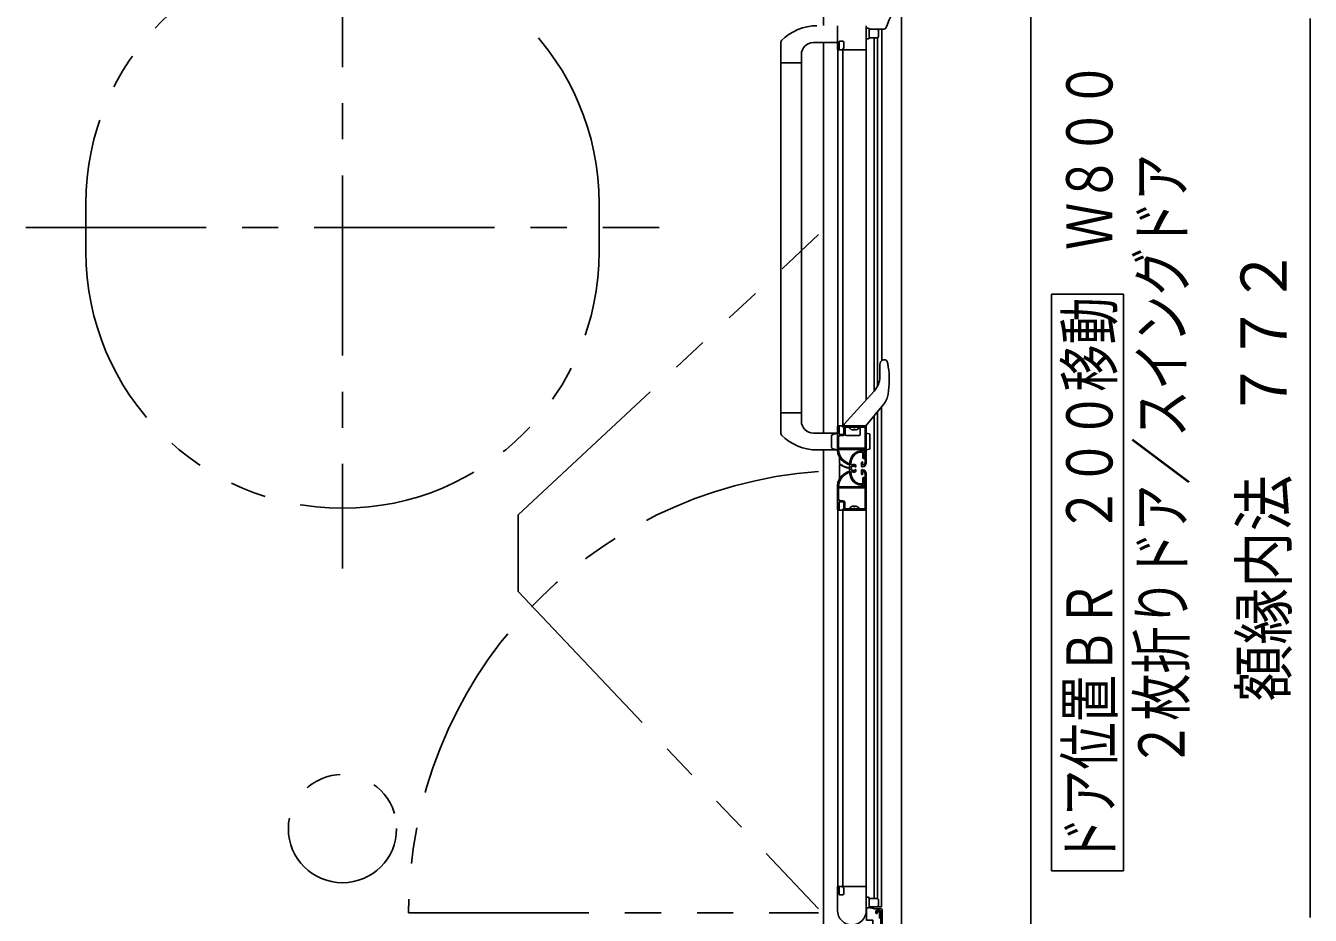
# Model space of a CAD drawing. Units: millimetres on the paper. Extents: x -305 to 305, y -152 to 152.
# Drawn here: x -156.6 to -103.2, y -2.8 to 34.2 of the extents above; entities that cross this region are included whole.
import ezdxf
from ezdxf.enums import TextEntityAlignment as Align

# ---------------------------------------------------------------- set-up
doc = ezdxf.new("R2010")
doc.units = ezdxf.units.MM
doc.linetypes.add('USER1', pattern=[12, 7.5, -1.5, 1.5, -1.5])
doc.linetypes.add('USER2', pattern=[15, 7.5, -1.5, 1.5, -1.5, 1.5, -1.5])
doc.layers.add('0-0_0', color=7, linetype='Continuous', lineweight=25)
doc.layers.add('0-1_VIEW0001', color=7, linetype='Continuous', lineweight=25)
doc.styles.add('ＭＳ ゴシック', font='')
doc.styles.get('ＭＳ ゴシック').set_extended_font_data('MS Gothic')

msp = doc.modelspace()

# ---------------------------------------------------------------- linework, layer by layer
at = {"layer": '0-0_0'}
msp.add_line((-103.184, -2.859), (-103.184, 34.541), dxfattribs=at)
at = {"layer": '0-1_VIEW0001', "linetype": 'USER1'}
for p, q in [((-143.434, 40.015), (-143.434, 11.666)), ((-156.609, 25.84), (-130.259, 25.84))]:
    msp.add_line(p, q, dxfattribs=at)
at = {"layer": '0-1_VIEW0001'}
for p, q in [((-114.809, -4.458), (-114.809, 36.141)), ((-122.849, 34.24), (-122.849, 33.255)), ((-121.649, 34.24), (-121.649, 18.678)), ((-120.806, 34.199), (-120.806, 34.199)), ((-121.649, 34.14), (-121.574, 34.14)), ((-121.574, 33.69), (-121.649, 33.69)), ((-121.524, 33.74), (-121.524, 34.09)), ((-121.199, 34.09), (-121.524, 34.09)), ((-121.199, 33.74), (-121.524, 33.74)), ((-121.324, 19.033), (-121.324, 33.74)), ((-121.052, 34.09), (-121.234, 34.09)), ((-121.184, 19.233), (-121.184, 33.74)), ((-121.149, 34.04), (-121.149, 33.79)), ((-120.953, 34.09), (-121.052, 34.09)), ((-121.007, 20.318), (-121.007, 34.09)), ((-125.199, 33.55), (-125.199, 17.28)), ((-122.849, 33.54), (-123.849, 33.54)), ((-123.434, 33.541), (-123.434, 17.291)), ((-122.834, 33.24), (-121.649, 33.24)), ((-122.834, 17.59), (-122.834, 33.24)), ((-122.834, 33.24), (-122.807, 33.24)), ((-122.794, 33.248), (-122.786, 33.262)), ((-122.784, 33.27), (-122.784, 33.565)), ((-122.759, 33.59), (-122.634, 33.59)), ((-122.624, 33.275), (-122.624, 33.27)), ((-122.624, 33.24), (-122.624, 17.59)), ((-122.622, 33.262), (-122.613, 33.248)), ((-122.6, 33.24), (-121.659, 33.24)), ((-122.584, 33.54), (-122.584, 33.315)), ((-124.349, 32.69), (-125.199, 32.69)), ((-124.349, 33.04), (-124.349, 17.79)), ((-110.954, 23.079), (-113.954, 23.079)), ((-113.954, -0.921), (-113.954, 23.079)), ((-110.954, -0.921), (-110.954, 23.079)), ((-120.943, 20.341), (-120.869, 20.341)), ((-121.09, 20.085), (-121.09, 20.085)), ((-121.089, 19.628), (-121.09, 20.041)), ((-120.757, 20.184), (-120.799, 20.293)), ((-120.753, 20.171), (-120.757, 20.184)), ((-120.733, 20.05), (-120.738, 20.05)), ((-122.443, 17.808), (-121.316, 19.041)), ((-120.746, 18.914), (-120.741, 18.914)), ((-120.935, 18.487), (-121.674, 17.591)), ((-121.187, -2.06), (-121.187, 18.188)), ((-121.011, -2.41), (-121.011, 18.402)), ((-120.938, 18.489), (-120.935, 18.487)), ((-124.349, 18.141), (-125.199, 18.141)), ((-122.574, 17.591), (-122.574, 17.646)), ((-122.561, 17.68), (-122.443, 17.808)), ((-121.327, -2.06), (-121.327, 18.018)), ((-122.849, 17.291), (-123.849, 17.291)), ((-123.099, 16.716), (-123.099, 17.167)), ((-122.849, 17.291), (-123.043, 17.239)), ((-122.849, 17.575), (-122.849, 16.591)), ((-122.807, 17.59), (-122.834, 17.59)), ((-121.659, 17.59), (-122.834, 17.59)), ((-122.804, 17.125), (-122.804, 16.675)), ((-122.786, 17.569), (-122.794, 17.583)), ((-122.784, 17.265), (-122.784, 17.561)), ((-122.634, 17.24), (-122.759, 17.24)), ((-122.614, 17.2), (-122.729, 17.2)), ((-122.624, 17.561), (-122.624, 17.555)), ((-122.613, 17.583), (-122.622, 17.569)), ((-122.584, 17.515), (-122.584, 17.29)), ((-122.539, 17.525), (-122.539, 17.275)), ((-122.524, 17.241), (-122.524, 17.59)), ((-121.709, 17.54), (-122.524, 17.54)), ((-122.474, 17.191), (-121.949, 17.191)), ((-122.17, 17.416), (-122.17, 17.46)), ((-121.941, 17.541), (-121.941, 17.576)), ((-121.899, 17.59), (-121.899, 17.241)), ((-121.699, 16.67), (-121.699, 17.53)), ((-121.649, 17.541), (-121.649, 17.58)), ((-121.649, 16.045), (-121.649, 17.57)), ((-121.649, 17.291), (-121.525, 17.258)), ((-121.499, 16.658), (-121.499, 17.224)), ((-123.701, 16.591), (-122.849, 16.591)), ((-123.434, 16.591), (-123.434, -14.01)), ((-123.434, 16.591), (-123.434, -14.134)), ((-123.434, 16.591), (-123.434, -3.285)), ((-122.849, 16.591), (-123.043, 16.643)), ((-122.804, 16.589), (-122.804, 16.6)), ((-122.789, 16.66), (-121.709, 16.66)), ((-122.789, 16.615), (-121.714, 16.615)), ((-121.803, 16.57), (-121.723, 16.57)), ((-121.699, 16.6), (-121.699, 16.06)), ((-121.644, 16.592), (-121.525, 16.624)), ((-122.769, 16.291), (-122.769, 16.059)), ((-122.549, 16.07), (-122.419, 15.995)), ((-122.425, 16.05), (-122.526, 16.109)), ((-122.343, 15.65), (-122.343, 16.03)), ((-122.293, 16.03), (-122.293, 16.005)), ((-122.293, 16.03), (-122.293, 16.024)), ((-121.813, 16.495), (-121.955, 16.495)), ((-121.854, 16.067), (-121.854, 15.915)), ((-121.804, 15.985), (-121.804, 16.037)), ((-121.798, 16.255), (-121.798, 16.48)), ((-121.728, 16.24), (-121.783, 16.24)), ((-121.748, 16.505), (-121.748, 16.305)), ((-121.723, 16.52), (-121.733, 16.52)), ((-121.733, 16.29), (-121.728, 16.29)), ((-121.713, 16.275), (-121.713, 16.255)), ((-121.708, 16.555), (-121.708, 16.535)), ((-122.769, 15.39), (-122.769, 15.841)), ((-122.758, 15.872), (-122.758, 15.978)), ((-122.549, 15.611), (-122.419, 15.686)), ((-122.425, 15.631), (-122.526, 15.572)), ((-122.413, 15.996), (-122.364, 15.996)), ((-122.413, 15.685), (-122.364, 15.685)), ((-122.349, 15.98), (-122.349, 15.864)), ((-122.349, 15.7), (-122.349, 15.819)), ((-122.293, 16.024), (-122.292, 15.994)), ((-122.293, 15.666), (-122.293, 15.65)), ((-122.293, 15.666), (-122.293, 15.652)), ((-122.098, 15.888), (-122.105, 15.888)), ((-122.105, 15.773), (-122.098, 15.773)), ((-122.078, 15.95), (-122.078, 15.908)), ((-122.078, 15.753), (-122.078, 15.71)), ((-121.854, 15.595), (-121.854, 15.745)), ((-121.829, 15.89), (-121.799, 15.89)), ((-121.829, 15.77), (-121.799, 15.77)), ((-121.804, 15.675), (-121.804, 15.624)), ((-121.699, 15.6), (-121.699, 15.08)), ((-121.649, -2.56), (-121.649, 15.616)), ((-122.849, 14.105), (-122.849, 15.092)), ((-122.804, 15.092), (-122.804, 15.08)), ((-122.804, 14.555), (-122.804, 15.005)), ((-122.789, 15.065), (-121.714, 15.065)), ((-122.789, 15.02), (-121.709, 15.02)), ((-121.955, 15.185), (-121.813, 15.185)), ((-121.723, 15.11), (-121.803, 15.11)), ((-121.798, 15.2), (-121.798, 15.425)), ((-121.783, 15.44), (-121.728, 15.44)), ((-121.748, 15.375), (-121.748, 15.175)), ((-121.728, 15.39), (-121.733, 15.39)), ((-121.733, 15.16), (-121.723, 15.16)), ((-121.713, 15.425), (-121.713, 15.405)), ((-121.708, 15.145), (-121.708, 15.125)), ((-121.699, 15.01), (-121.699, 14.15)), ((-122.634, 14.44), (-122.759, 14.44)), ((-122.614, 14.48), (-122.729, 14.48)), ((-122.834, 14.09), (-121.649, 14.09)), ((-122.834, 14.09), (-122.834, -1.56)), ((-122.807, 14.09), (-122.834, 14.09)), ((-122.786, 14.112), (-122.794, 14.098)), ((-122.784, 14.415), (-122.784, 14.12)), ((-122.624, 14.12), (-122.624, 14.125)), ((-122.624, -1.56), (-122.624, 14.09)), ((-122.613, 14.098), (-122.622, 14.112)), ((-121.659, 14.09), (-122.6, 14.09)), ((-122.584, 14.165), (-122.584, 14.39)), ((-122.539, 14.155), (-122.539, 14.405)), ((-121.709, 14.14), (-122.524, 14.14)), ((-122.17, 14.265), (-122.17, 14.22)), ((-110.954, -0.921), (-113.954, -0.921)), ((-122.849, -2.56), (-122.849, -1.56)), ((-122.849, -2.56), (-122.849, -1.575)), ((-122.834, -1.56), (-121.649, -1.56)), ((-122.834, -1.56), (-122.807, -1.56)), ((-122.794, -1.567), (-122.786, -1.581)), ((-122.784, -1.589), (-122.784, -1.885)), ((-122.624, -1.595), (-122.624, -1.589)), ((-122.622, -1.581), (-122.613, -1.567)), ((-122.6, -1.56), (-121.659, -1.56)), ((-121.789, -1.56), (-121.649, -1.56)), ((-122.759, -1.91), (-122.634, -1.91)), ((-122.584, -1.86), (-122.584, -1.635)), ((-121.574, -2.01), (-121.649, -2.01)), ((-121.524, -2.06), (-121.524, -2.41)), ((-121.199, -2.06), (-121.524, -2.06)), ((-121.149, -2.36), (-121.149, -2.11)), ((-121.649, -2.46), (-121.574, -2.46)), ((-121.649, -2.46), (-121.649, -2.56)), ((-121.011, -2.41), (-121.524, -2.41)), ((-121.249, -2.675), (-121.249, -2.61)), ((-121.199, -2.56), (-121.099, -2.56)), ((-121.199, -2.63), (-121.199, -2.675)), ((-121.114, -2.615), (-121.184, -2.615)), ((-121.099, -2.9), (-121.099, -2.63)), ((-121.049, -3.295), (-121.049, -2.61)), ((-120.987, -3.26), (-120.987, -2.535)), ((-121.214, -2.69), (-121.234, -2.69))]:
    msp.add_line(p, q, dxfattribs=at)
at = {"layer": '0-1_VIEW0001', "linetype": 'USER2'}
for p, q in [((-154.109, 24.841), (-154.109, 26.84)), ((-132.759, 24.841), (-132.759, 26.84)), ((-136.121, 13.895), (-123.634, 25.549)), ((-136.121, 13.895), (-136.121, 10.704)), ((-136.121, 10.704), (-123.634, -2.497)), ((-140.687, -2.659), (-123.634, -2.659))]:
    msp.add_line(p, q, dxfattribs=at)
at = {"layer": '0-1_VIEW0001'}
for points in [[(-120.184, -3.285), (-120.184, 34.965), (-123.434, 34.965), (-123.434, 34.241)], [(-120.806, 34.199), (-120.699, 34.489), (-120.553, 34.757), (-120.436, 34.917)], [(-120.806, 34.199), (-120.809, 34.19), (-120.817, 34.173)], [(-122.849, 33.255), (-122.844, 33.245), (-122.834, 33.24)], [(-122.807, 33.24), (-122.8, 33.242), (-122.794, 33.248)], [(-122.786, 33.262), (-122.784, 33.266), (-122.784, 33.27)], [(-122.784, 33.565), (-122.776, 33.583), (-122.759, 33.59)], [(-122.634, 33.59), (-122.598, 33.576), (-122.584, 33.54)], [(-122.584, 33.315), (-122.591, 33.298), (-122.609, 33.29), (-122.619, 33.286), (-122.624, 33.275)], [(-122.624, 33.27), (-122.623, 33.266), (-122.622, 33.262)], [(-122.613, 33.248), (-122.608, 33.242), (-122.6, 33.24)], [(-120.757, 20.184), (-120.757, 20.181), (-120.754, 20.165), (-120.75, 20.136), (-120.744, 20.096), (-120.738, 20.05)], [(-122.834, 17.59), (-122.844, 17.586), (-122.849, 17.575)], [(-122.794, 17.583), (-122.8, 17.589), (-122.807, 17.59)], [(-122.729, 17.2), (-122.782, 17.179), (-122.804, 17.125)], [(-122.784, 17.561), (-122.784, 17.565), (-122.786, 17.569)], [(-122.759, 17.24), (-122.776, 17.248), (-122.784, 17.265)], [(-122.584, 17.29), (-122.598, 17.255), (-122.634, 17.24)], [(-122.622, 17.569), (-122.623, 17.565), (-122.624, 17.561)], [(-122.624, 17.555), (-122.619, 17.545), (-122.609, 17.54), (-122.591, 17.533), (-122.584, 17.515)], [(-122.539, 17.275), (-122.561, 17.222), (-122.614, 17.2)], [(-122.6, 17.59), (-122.608, 17.589), (-122.613, 17.583)], [(-122.524, 17.54), (-122.534, 17.536), (-122.539, 17.525)], [(-122.128, 17.416), (-122.128, 17.46), (-122.17, 17.46)], [(-121.699, 17.53), (-121.702, 17.538), (-121.709, 17.54)], [(-121.649, 17.58), (-121.652, 17.588), (-121.659, 17.59)], [(-122.849, 16.589), (-122.827, 16.434), (-122.768, 16.289), (-122.672, 16.166), (-122.549, 16.07)], [(-122.804, 16.675), (-122.799, 16.665), (-122.789, 16.66)], [(-122.804, 16.6), (-122.799, 16.611), (-122.789, 16.615)], [(-122.526, 16.109), (-122.64, 16.198), (-122.729, 16.312), (-122.784, 16.446), (-122.804, 16.589)], [(-122.343, 16.03), (-122.313, 16.186), (-122.249, 16.331), (-122.185, 16.412), (-122.103, 16.476), (-122.008, 16.523), (-121.803, 16.57)], [(-121.723, 16.57), (-121.712, 16.566), (-121.708, 16.555)], [(-121.709, 16.66), (-121.702, 16.663), (-121.699, 16.67)], [(-122.419, 15.995), (-122.374, 16.017), (-122.413, 16.049), (-122.419, 16.048), (-122.425, 16.05)], [(-121.955, 16.495), (-121.957, 16.495), (-121.96, 16.495), (-122.095, 16.427), (-122.201, 16.316), (-122.267, 16.179), (-122.293, 16.03)], [(-121.798, 16.48), (-121.802, 16.491), (-121.813, 16.495)], [(-121.799, 15.89), (-121.74, 15.904), (-121.691, 15.936), (-121.649, 16.045)], [(-121.783, 16.24), (-121.793, 16.245), (-121.798, 16.255)], [(-121.733, 16.52), (-121.743, 16.516), (-121.748, 16.505)], [(-121.748, 16.305), (-121.743, 16.295), (-121.733, 16.29)], [(-121.728, 16.29), (-121.717, 16.286), (-121.713, 16.275)], [(-121.713, 16.255), (-121.717, 16.245), (-121.728, 16.24)], [(-121.708, 16.535), (-121.712, 16.525), (-121.723, 16.52)], [(-122.849, 15.092), (-122.827, 15.247), (-122.768, 15.392), (-122.672, 15.515), (-122.549, 15.611)], [(-122.526, 15.572), (-122.64, 15.483), (-122.729, 15.369), (-122.784, 15.235), (-122.804, 15.092)], [(-122.419, 15.686), (-122.374, 15.664), (-122.413, 15.632), (-122.419, 15.633), (-122.425, 15.631)], [(-121.803, 15.11), (-121.958, 15.14), (-122.103, 15.205), (-122.185, 15.269), (-122.249, 15.35), (-122.295, 15.445), (-122.343, 15.65)], [(-122.293, 15.65), (-122.267, 15.502), (-122.201, 15.365), (-122.095, 15.254), (-121.96, 15.186), (-121.957, 15.186), (-121.955, 15.185)], [(-122.078, 15.908), (-122.084, 15.894), (-122.098, 15.888)], [(-122.098, 15.773), (-122.084, 15.767), (-122.078, 15.753)], [(-121.854, 15.915), (-121.846, 15.898), (-121.829, 15.89)], [(-121.854, 15.745), (-121.846, 15.763), (-121.829, 15.77)], [(-121.785, 15.962), (-121.796, 15.968), (-121.804, 15.985)], [(-121.785, 15.699), (-121.796, 15.693), (-121.804, 15.675)], [(-121.799, 15.77), (-121.74, 15.757), (-121.691, 15.725), (-121.649, 15.616)], [(-122.804, 15.08), (-122.799, 15.07), (-122.789, 15.065)], [(-122.804, 15.005), (-122.799, 15.016), (-122.789, 15.02)], [(-121.813, 15.185), (-121.802, 15.19), (-121.798, 15.2)], [(-121.798, 15.425), (-121.793, 15.436), (-121.783, 15.44)], [(-121.733, 15.39), (-121.743, 15.386), (-121.748, 15.375)], [(-121.748, 15.175), (-121.743, 15.165), (-121.733, 15.16)], [(-121.728, 15.44), (-121.717, 15.436), (-121.713, 15.425)], [(-121.713, 15.405), (-121.717, 15.395), (-121.728, 15.39)], [(-121.723, 15.16), (-121.712, 15.156), (-121.708, 15.145)], [(-121.708, 15.125), (-121.712, 15.115), (-121.723, 15.11)], [(-121.709, 15.02), (-121.702, 15.018), (-121.699, 15.01)], [(-122.729, 14.48), (-122.782, 14.502), (-122.804, 14.555)], [(-122.759, 14.44), (-122.776, 14.433), (-122.784, 14.415)], [(-122.584, 14.39), (-122.598, 14.426), (-122.634, 14.44)], [(-122.539, 14.405), (-122.561, 14.459), (-122.614, 14.48)], [(-122.834, 14.09), (-122.844, 14.095), (-122.849, 14.105)], [(-122.794, 14.098), (-122.8, 14.092), (-122.807, 14.09)], [(-122.784, 14.12), (-122.784, 14.116), (-122.786, 14.112)], [(-122.624, 14.125), (-122.619, 14.136), (-122.609, 14.14), (-122.591, 14.148), (-122.584, 14.165)], [(-122.622, 14.112), (-122.623, 14.116), (-122.624, 14.12)], [(-122.6, 14.09), (-122.608, 14.092), (-122.613, 14.098)], [(-122.524, 14.14), (-122.534, 14.145), (-122.539, 14.155)], [(-122.128, 14.265), (-122.128, 14.22), (-122.17, 14.22)], [(-121.699, 14.15), (-121.702, 14.143), (-121.709, 14.14)], [(-122.849, -1.575), (-122.844, -1.564), (-122.834, -1.56)], [(-122.807, -1.56), (-122.8, -1.561), (-122.794, -1.567)], [(-122.786, -1.581), (-122.784, -1.585), (-122.784, -1.589)], [(-122.624, -1.589), (-122.623, -1.585), (-122.622, -1.581)], [(-122.584, -1.635), (-122.591, -1.617), (-122.609, -1.61), (-122.619, -1.605), (-122.624, -1.595)], [(-122.613, -1.567), (-122.608, -1.561), (-122.6, -1.56)], [(-122.784, -1.885), (-122.776, -1.902), (-122.759, -1.91)], [(-122.634, -1.91), (-122.598, -1.895), (-122.584, -1.86)], [(-121.381, -3.25), (-121.381, -2.96), (-121.642, -2.96), (-121.642, -2.46)], [(-121.535, -2.437), (-121.521, -2.44), (-121.497, -2.447), (-121.471, -2.453), (-121.446, -2.46)], [(-121.027, -2.495), (-121.31, -2.495), (-121.446, -2.46)], [(-121.249, -2.61), (-121.234, -2.574), (-121.199, -2.56)], [(-121.184, -2.615), (-121.194, -2.619), (-121.199, -2.63)], [(-121.099, -2.63), (-121.103, -2.619), (-121.114, -2.615)], [(-121.099, -2.56), (-121.063, -2.574), (-121.049, -2.61)], [(-121.234, -2.69), (-121.244, -2.685), (-121.249, -2.675)], [(-121.199, -2.675), (-121.203, -2.685), (-121.214, -2.69)]]:
    msp.add_lwpolyline(points, dxfattribs=at)
at = {"layer": '0-1_VIEW0001', "linetype": 'USER2'}
msp.add_circle((-143.434, 0.841), 2.25, dxfattribs=at)
for centre, radius, start, end in [((-143.434, 26.84), 10.675, 0, 180), ((-143.434, 24.841), 10.675, 180, 0), ((-122.279, -2.659), 18.408, 94.2216, 180)]:
    msp.add_arc(centre, radius, start, end, dxfattribs=at)
at = {"layer": '0-1_VIEW0001'}
for centre, radius, start, end in [((-123.701, 32.19), 2.05, 90, 135.7799), ((-121.574, 34.09), 0.05, 0, 90), ((-121.574, 33.74), 0.05, 270, 0), ((-121.199, 34.04), 0.05, 0, 90), ((-121.199, 33.79), 0.05, 270, 0), ((-120.949, 34.237), 0.147, 268.4626, 334.2131), ((-125.099, 33.55), 0.1, 135.7799, 180), ((-123.849, 33.04), 0.5, 90, 180), ((-120.943, 20.241), 0.1, 90, 144.184), ((-120.869, 20.266), 0.075, 20.9739, 90), ((-120.74, 20.095), 0.35, 144.184, 181.096), ((-122.135, 20.085), 1.045, 359.9965, 0.4865), ((-120.744, 20.094), 0.346, 179.9707, 180.7402), ((-98.075, 20.092), 23.015, 180.0166, 180.1273), ((-124.362, 19.507), 3.669, 350.6984, 8.5184), ((-121.956, 19.626), 0.867, 317.5638, 0.1113), ((-121.629, 19.059), 0.9, 320.4857, 350.6984), ((-123.849, 17.791), 0.5, 180, 270), ((-122.524, 17.646), 0.05, 137.5638, 180), ((-125.099, 17.281), 0.1, 180, 224.2201), ((-123.701, 18.641), 2.05, 224.2201, 270), ((-123.024, 17.167), 0.075, 105, 180), ((-122.474, 17.241), 0.05, 180, 270), ((-122.348, 17.527), 0.0137, 90, 217.7141), ((-122.149, 17.68), 0.265, 217.7141, 265.4006), ((-122.149, 17.68), 0.265, 274.5994, 322.2859), ((-121.95, 17.527), 0.0137, 322.2859, 90), ((-121.949, 17.241), 0.05, 270, 0), ((-121.926, 17.576), 0.015, 90, 180), ((-121.534, 17.224), 0.035, 0, 75), ((-123.024, 16.716), 0.075, 180, 255), ((-121.714, 16.6), 0.015, 0, 90), ((-121.534, 16.658), 0.035, 285, 0), ((-122.719, 16.059), 0.05, 180, 230.5544), ((-121.774, 16.006), 0.1, 137.8251, 142.6611), ((-121.789, 16.028), 0.075, 115.6641, 142.3812), ((-121.818, 16.083), 0.0125, 47.5395, 107.9146), ((-121.833, 16.067), 0.035, 16.4181, 47.2707), ((-121.789, 16.039), 0.015, 144.81, 184.9839), ((-121.837, 16.064), 0.04, 335.1989, 18.7354), ((-121.799, 16.06), 0.1, 278.1445, 0), ((-122.719, 15.841), 0.05, 148.7408, 180), ((-122.743, 15.978), 0.015, 52.6172, 180), ((-122.249, 16.631), 0.79, 230.5544, 261.4693), ((-122.249, 16.625), 0.8, 232.6172, 261.8909), ((-122.364, 15.864), 0.015, 261.4693, 0), ((-122.364, 15.981), 0.015, 0, 90), ((-122.364, 15.7), 0.015, 270, 0), ((-122.364, 15.819), 0.015, 0, 81.8909), ((-122.268, 15.995), 0.025, 182.159, 210.3632), ((-122.278, 15.666), 0.015, 156.7117, 180.1135), ((-122.268, 15.665), 0.025, 149.6368, 163.3784), ((-122.27, 15.99), 0.02, 201.0287, 250.5831), ((-122.27, 15.67), 0.02, 109.4169, 158.9713), ((-122.244, 15.873), 0.0365, 69.0791, 221.972), ((-122.244, 15.787), 0.0365, 137.1857, 295.4671), ((-122.273, 15.985), 0.015, 252.4215, 270.691), ((-122.273, 15.675), 0.015, 89.309, 107.5785), ((-122.183, 15.831), 0.09, 168.7454, 192.8549), ((-122.28, 16.12), 0.15, 273.1076, 285.4402), ((-122.28, 15.54), 0.15, 74.5598, 86.8924), ((-122.162, 15.738), 0.25, 100.9554, 108.3789), ((-122.162, 15.922), 0.25, 251.6211, 259.0446), ((-122.183, 15.831), 0.09, 91.7562, 122.3056), ((-122.183, 15.831), 0.09, 239.7979, 267.5889), ((-122.17, 15.865), 0.125, 77.5985, 108.0436), ((-122.17, 15.796), 0.125, 251.9564, 282.4015), ((-122.169, 15.752), 0.02, 211.6618, 347.2628), ((-122.169, 15.909), 0.02, 17.6173, 143.1076), ((-122.183, 15.831), 0.09, 42.9462, 68.9687), ((-122.183, 15.831), 0.09, 291.3357, 316.5268), ((-122.181, 15.841), 0.15, 46.449, 75.5472), ((-122.181, 15.819), 0.15, 284.4529, 313.551), ((-122.104, 15.908), 0.02, 228.9668, 267.6173), ((-122.106, 15.753), 0.02, 85.9761, 124.6266), ((-121.774, 15.656), 0.1, 217.3389, 222.1749), ((-121.789, 15.635), 0.075, 217.6188, 244.3359), ((-121.818, 15.579), 0.0125, 252.0854, 312.4605), ((-121.833, 15.596), 0.035, 312.7293, 343.5819), ((-121.789, 15.624), 0.015, 175.0161, 215.19), ((-121.837, 15.599), 0.04, 341.2646, 24.8011), ((-121.799, 15.6), 0.1, 0, 81.8555), ((-121.714, 15.08), 0.015, 270, 0), ((-122.574, 14.14), 0.05, 270, 0), ((-122.348, 14.154), 0.0137, 142.2859, 270), ((-122.149, 14), 0.265, 94.5994, 142.2859), ((-122.149, 14), 0.265, 37.7141, 85.4006), ((-121.95, 14.154), 0.0137, 270, 37.7141), ((-121.574, -2.06), 0.05, 0, 90), ((-121.199, -2.11), 0.05, 0, 90), ((-122.249, -2.56), 0.6, 180, 0), ((-121.574, -2.41), 0.05, 270, 0), ((-121.199, -2.36), 0.05, 270, 0), ((-121.027, -2.535), 0.04, 0, 90)]:
    msp.add_arc(centre, radius, start, end, dxfattribs=at)

# ---------------------------------------------------------------- texts
at = {"layer": '0-0_0', "style": 'ＭＳ ゴシック', "width": 0.9}
msp.add_text('額縁内法\u3000７７２', height=1.921, rotation=90, dxfattribs=at).set_placement((-103.586, 6.131), align=Align.BOTTOM_LEFT)
at = {"layer": '0-1_VIEW0001', "style": 'ＭＳ ゴシック', "width": 0.75}
for s, p in [('ドア位置ＢＲ\u3000２００移動\u3000Ｗ８００', (-110.835, -0.636)), ('２枚折りドア／スイングドア', (-107.838, 3.364))]:
    msp.add_text(s, height=1.921, rotation=90, dxfattribs=at).set_placement(p, align=Align.BOTTOM_LEFT)

doc.saveas('drawing.dxf')
